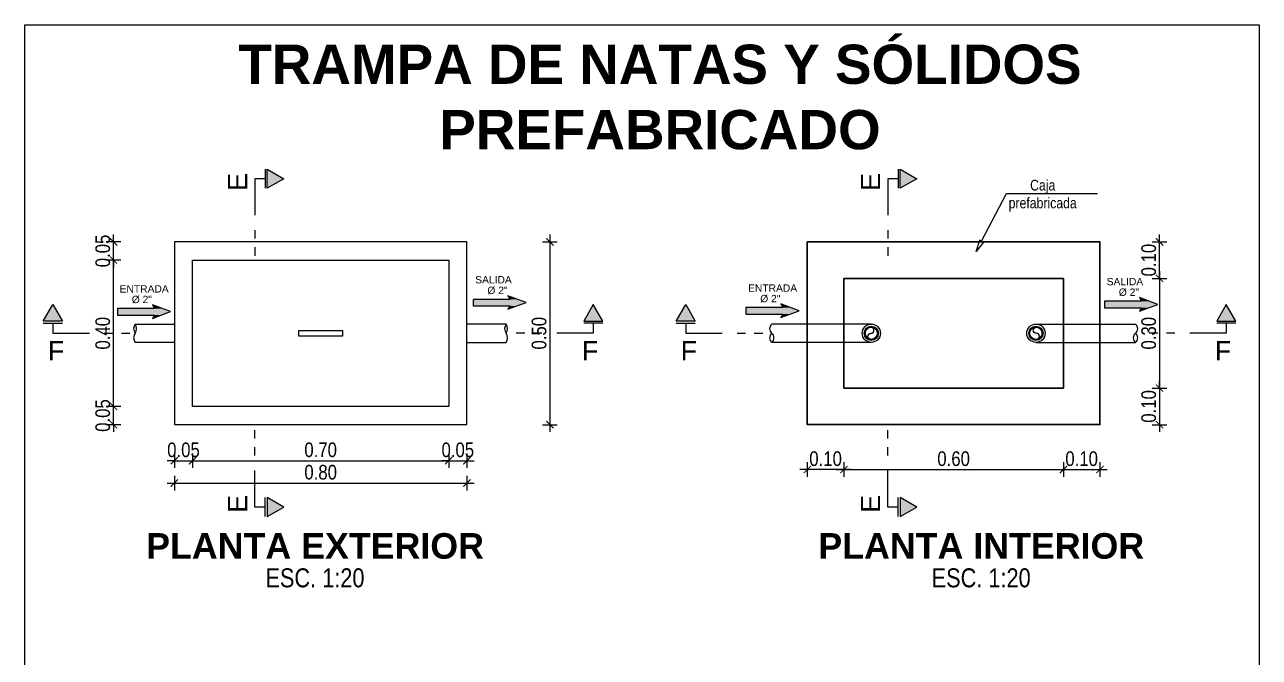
# Model space of a CAD drawing. Header units: metres. Extents: x 0 to 1935, y 0 to 1529.
# Drawn here: x 1884.084 to 1887.46, y 1482.042 to 1483.771 of the extents above; entities that cross this region are included whole.
import ezdxf
from ezdxf import colors
from ezdxf.entities.mleader import LeaderData, LeaderLine
from ezdxf.enums import TextEntityAlignment as Align
from ezdxf.math import Vec2, Vec3

# ---------------------------------------------------------------- set-up
doc = ezdxf.new("R2010")
doc.units = ezdxf.units.M
doc.header["$LTSCALE"] = 0.005
doc.linetypes.add('ACAD_ISO04W100', pattern=[30.5, 24, -3, 0.5, -3])
for name, color, linetype, lineweight in [('-Acero techos', 252, 'Continuous', 13), ('-Acotado', 251, 'Continuous', 5), ('-Eje', 1, 'ACAD_ISO04W100', 9), ('-Textos', 7, 'Continuous', 20)]:
    doc.layers.add(name, color=color, linetype=linetype, lineweight=lineweight)
for name, color, linetype in [('A_50_CotasExter', 7, 'Continuous'), ('CONCRETO B', 7, 'Continuous'), ('G-TEXTOS-TITULOS', 4, 'Continuous'), ('PDF_Sentido de flujo', 1, 'Continuous'), ('PDF_Text', 7, 'Continuous')]:
    doc.layers.add(name, color=color, linetype=linetype)
doc.layers.add('PDF_Muro secundario', color=7, linetype='Continuous', true_color=0x545454)
doc.layers.add("PDF_Tub. de desague 4''", color=7, linetype='Continuous', true_color=0x002595)
doc.styles.add('-Arial', font='arial.ttf')
doc.styles.add('-Arial Narrow', font='ARIALN.TTF')
doc.styles.add('25-TITULO', font='arialbd.ttf', dxfattribs={"height": 0.1})
doc.styles.add('PDF Arial-BoldMT', font='arial.ttf')
doc.dimstyles.new('Esc 1_20n', dxfattribs={"dimscale": 0.02, "dimtxt": 2, "dimasz": 1, "dimexe": 1, "dimexo": 1, "dimgap": 0.45, "dimtad": 1, "dimtoh": 1, "dimzin": 3, "dimdsep": 46, "dimtxsty": '-Arial Narrow', "dimblk": 'ARCHTICK', "dimcen": 1, "dimdle": 1, "dimclrd": 252, "dimclre": 252, "dimclrt": 252, "dimadec": 0, "dimazin": 0, "dimtfac": 1, "dimtix": 1, "dimtmove": 1, "dimatfit": 2, "dimldrblk": 'ARCHTICK', "dimfxl": 1, "dimfxlon": 1, "dimtolj": 2, "dimlwd": 5, "dimlwe": 5, "dimarcsym": 0})

# ---------------------------------------------------------------- blocks, each defined once
blk = doc.blocks.new('_ArchTick')
at = {"color": 0, "linetype": 'ByBlock', "const_width": 0.15}
blk.add_lwpolyline([(-0.5, -0.5), (0.5, 0.5)], dxfattribs=at)
blk = doc.blocks.new('*D360')
at = {"layer": 'A_50_CotasExter', "color": 252, "lineweight": 5, "ltscale": 0.005, "transparency": 16777216}
for p, q in [((1884.4934, 1482.5381), (1884.4934, 1482.4981)), ((1885.2934, 1482.5381), (1885.2934, 1482.4981)), ((1884.4734, 1482.5181), (1885.3134, 1482.5181))]:
    blk.add_line(p, q, dxfattribs=at)
at = {"layer": 'Defpoints', "color": 0, "ltscale": 0.005, "transparency": 16777216}
for p in [(1884.4934, 1482.6778), (1885.2934, 1482.6778), (1885.2934, 1482.5181)]:
    blk.add_point(p, dxfattribs=at)
at = {"layer": 'A_50_CotasExter', "color": 252, "lineweight": 5, "ltscale": 0.005, "transparency": 16777216, "xscale": 0.02, "yscale": 0.02, "zscale": 0.02, "rotation": 180}
blk.add_blockref('_ArchTick', (1884.4934, 1482.5181), dxfattribs=at)
at = {"layer": 'A_50_CotasExter', "color": 252, "lineweight": 5, "ltscale": 0.005, "transparency": 16777216, "xscale": 0.02, "yscale": 0.02, "zscale": 0.02}
blk.add_blockref('_ArchTick', (1885.2934, 1482.5181), dxfattribs=at)
at = {"layer": 'A_50_CotasExter', "color": 252, "ltscale": 0.005, "transparency": 16777216, "insert": (1884.8934, 1482.5476), "char_height": 0.04, "attachment_point": 5, "style": '-Arial Narrow'}
blk.add_mtext('\\A2;0.80', dxfattribs=at)
blk = doc.blocks.new('*D308')
at = {"layer": 'A_50_CotasExter', "color": 252, "lineweight": 5, "ltscale": 0.005, "transparency": 16777216}
for p, q in [((1885.5002, 1483.1778), (1885.5402, 1483.1778)), ((1885.5202, 1483.1978), (1885.5202, 1482.6578)), ((1885.5002, 1482.6778), (1885.5402, 1482.6778))]:
    blk.add_line(p, q, dxfattribs=at)
at = {"layer": 'Defpoints', "color": 0, "ltscale": 0.005, "transparency": 16777216}
for p in [(1885.2934, 1483.1778), (1885.2934, 1482.6778), (1885.5202, 1482.6778)]:
    blk.add_point(p, dxfattribs=at)
at = {"layer": 'A_50_CotasExter', "color": 252, "lineweight": 5, "ltscale": 0.005, "transparency": 16777216, "xscale": 0.02, "yscale": 0.02, "zscale": 0.02}
for p, rotation in [((1885.5202, 1483.1778), 90), ((1885.5202, 1482.6778), 270)]:
    blk.add_blockref('_ArchTick', p, dxfattribs=dict(at, rotation=rotation))
at = {"layer": 'A_50_CotasExter', "color": 252, "ltscale": 0.005, "transparency": 16777216, "insert": (1885.4907, 1482.9278), "char_height": 0.04, "attachment_point": 5, "rotation": 90, "style": '-Arial Narrow'}
blk.add_mtext('\\A2;0.50', dxfattribs=at)
blk = doc.blocks.new('*D303')
at = {"layer": 'A_50_CotasExter', "color": 252, "lineweight": 5, "ltscale": 0.005, "transparency": 16777216}
for p, q in [((1887.1669, 1483.0778), (1887.2069, 1483.0778)), ((1887.1869, 1483.0978), (1887.1869, 1482.7578)), ((1887.1669, 1482.7778), (1887.2069, 1482.7778))]:
    blk.add_line(p, q, dxfattribs=at)
at = {"layer": 'Defpoints', "color": 0, "ltscale": 0.005, "transparency": 16777216}
for p in [(1886.9239, 1483.0778), (1886.9239, 1482.7778), (1887.1869, 1482.7778)]:
    blk.add_point(p, dxfattribs=at)
at = {"layer": 'A_50_CotasExter', "color": 252, "lineweight": 5, "ltscale": 0.005, "transparency": 16777216, "xscale": 0.02, "yscale": 0.02, "zscale": 0.02}
for p, rotation in [((1887.1869, 1483.0778), 90), ((1887.1869, 1482.7778), 270)]:
    blk.add_blockref('_ArchTick', p, dxfattribs=dict(at, rotation=rotation))
at = {"layer": 'A_50_CotasExter', "color": 252, "ltscale": 0.005, "transparency": 16777216, "insert": (1887.1574, 1482.9278), "char_height": 0.04, "attachment_point": 5, "rotation": 90, "style": '-Arial Narrow'}
blk.add_mtext('\\A2;0.30', dxfattribs=at)
blk = doc.blocks.new('*D304')
at = {"layer": 'A_50_CotasExter', "color": 252, "lineweight": 5, "ltscale": 0.005, "transparency": 16777216}
for p, q in [((1886.3239, 1482.5751), (1886.3239, 1482.5351)), ((1886.9239, 1482.5751), (1886.9239, 1482.5351)), ((1886.3039, 1482.5551), (1886.9439, 1482.5551))]:
    blk.add_line(p, q, dxfattribs=at)
at = {"layer": 'Defpoints', "color": 0, "ltscale": 0.005, "transparency": 16777216}
for p in [(1886.3239, 1482.8289), (1886.9239, 1482.8289), (1886.9239, 1482.5551)]:
    blk.add_point(p, dxfattribs=at)
at = {"layer": 'A_50_CotasExter', "color": 252, "lineweight": 5, "ltscale": 0.005, "transparency": 16777216, "xscale": 0.02, "yscale": 0.02, "zscale": 0.02, "rotation": 180}
blk.add_blockref('_ArchTick', (1886.3239, 1482.5551), dxfattribs=at)
at = {"layer": 'A_50_CotasExter', "color": 252, "lineweight": 5, "ltscale": 0.005, "transparency": 16777216, "xscale": 0.02, "yscale": 0.02, "zscale": 0.02}
blk.add_blockref('_ArchTick', (1886.9239, 1482.5551), dxfattribs=at)
at = {"layer": 'A_50_CotasExter', "color": 252, "ltscale": 0.005, "transparency": 16777216, "insert": (1886.6239, 1482.5846), "char_height": 0.04, "attachment_point": 5, "style": '-Arial Narrow'}
blk.add_mtext('\\A2;0.60', dxfattribs=at)
blk = doc.blocks.new('*D305')
at = {"layer": 'A_50_CotasExter', "color": 252, "lineweight": 5, "ltscale": 0.005, "transparency": 16777216}
for p, q in [((1886.2239, 1482.5751), (1886.2239, 1482.5351)), ((1886.3239, 1482.5751), (1886.3239, 1482.5351)), ((1886.3439, 1482.5551), (1886.2039, 1482.5551))]:
    blk.add_line(p, q, dxfattribs=at)
at = {"layer": 'Defpoints', "color": 0, "ltscale": 0.005, "transparency": 16777216}
for p in [(1886.2239, 1482.8289), (1886.3239, 1482.8289), (1886.2239, 1482.5551)]:
    blk.add_point(p, dxfattribs=at)
at = {"layer": 'A_50_CotasExter', "color": 252, "lineweight": 5, "ltscale": 0.005, "transparency": 16777216, "xscale": 0.02, "yscale": 0.02, "zscale": 0.02, "rotation": 180}
blk.add_blockref('_ArchTick', (1886.2239, 1482.5551), dxfattribs=at)
at = {"layer": 'A_50_CotasExter', "color": 252, "lineweight": 5, "ltscale": 0.005, "transparency": 16777216, "xscale": 0.02, "yscale": 0.02, "zscale": 0.02}
blk.add_blockref('_ArchTick', (1886.3239, 1482.5551), dxfattribs=at)
at = {"layer": 'A_50_CotasExter', "color": 252, "ltscale": 0.005, "transparency": 16777216, "insert": (1886.2739, 1482.5846), "char_height": 0.04, "attachment_point": 5, "style": '-Arial Narrow'}
blk.add_mtext('\\A2;0.10', dxfattribs=at)
blk = doc.blocks.new('*D306')
at = {"layer": 'A_50_CotasExter', "color": 252, "lineweight": 5, "ltscale": 0.005, "transparency": 16777216}
for p, q in [((1886.9239, 1482.5751), (1886.9239, 1482.5351)), ((1887.0239, 1482.5751), (1887.0239, 1482.5351)), ((1886.9039, 1482.5551), (1887.0439, 1482.5551))]:
    blk.add_line(p, q, dxfattribs=at)
at = {"layer": 'Defpoints', "color": 0, "ltscale": 0.005, "transparency": 16777216}
for p in [(1886.9239, 1482.8289), (1887.0239, 1482.8289), (1887.0239, 1482.5551)]:
    blk.add_point(p, dxfattribs=at)
at = {"layer": 'A_50_CotasExter', "color": 252, "lineweight": 5, "ltscale": 0.005, "transparency": 16777216, "xscale": 0.02, "yscale": 0.02, "zscale": 0.02, "rotation": 180}
blk.add_blockref('_ArchTick', (1886.9239, 1482.5551), dxfattribs=at)
at = {"layer": 'A_50_CotasExter', "color": 252, "lineweight": 5, "ltscale": 0.005, "transparency": 16777216, "xscale": 0.02, "yscale": 0.02, "zscale": 0.02}
blk.add_blockref('_ArchTick', (1887.0239, 1482.5551), dxfattribs=at)
at = {"layer": 'A_50_CotasExter', "color": 252, "ltscale": 0.005, "transparency": 16777216, "insert": (1886.9739, 1482.5846), "char_height": 0.04, "attachment_point": 5, "style": '-Arial Narrow'}
blk.add_mtext('\\A2;0.10', dxfattribs=at)
blk = doc.blocks.new('*D359')
at = {"layer": 'A_50_CotasExter', "color": 252, "lineweight": 5, "ltscale": 0.005, "transparency": 16777216}
for p, q in [((1887.1869, 1482.7778), (1887.1869, 1482.7978)), ((1887.1669, 1482.7778), (1887.2069, 1482.7778)), ((1887.1869, 1482.7778), (1887.1869, 1482.6778)), ((1887.1669, 1482.6778), (1887.2069, 1482.6778)), ((1887.1869, 1482.6778), (1887.1869, 1482.6578))]:
    blk.add_line(p, q, dxfattribs=at)
at = {"layer": 'Defpoints', "color": 0, "ltscale": 0.005, "transparency": 16777216}
for p in [(1887.0239, 1482.7778), (1887.0239, 1482.6778), (1887.1869, 1482.6778)]:
    blk.add_point(p, dxfattribs=at)
at = {"layer": 'A_50_CotasExter', "color": 252, "lineweight": 5, "ltscale": 0.005, "transparency": 16777216, "xscale": 0.02, "yscale": 0.02, "zscale": 0.02}
for p, rotation in [((1887.1869, 1482.7778), 270), ((1887.1869, 1482.6778), 90)]:
    blk.add_blockref('_ArchTick', p, dxfattribs=dict(at, rotation=rotation))
at = {"layer": 'A_50_CotasExter', "color": 252, "ltscale": 0.005, "transparency": 16777216, "insert": (1887.1574, 1482.7278), "char_height": 0.04, "attachment_point": 5, "rotation": 90, "style": '-Arial Narrow'}
blk.add_mtext('\\A2;0.10', dxfattribs=at)
blk = doc.blocks.new('*D307')
at = {"layer": 'A_50_CotasExter', "color": 252, "lineweight": 5, "ltscale": 0.005, "transparency": 16777216}
for p, q in [((1887.1669, 1483.1778), (1887.2069, 1483.1778)), ((1887.1869, 1483.1778), (1887.1869, 1483.1978)), ((1887.1869, 1483.0778), (1887.1869, 1483.1778)), ((1887.1669, 1483.0778), (1887.2069, 1483.0778)), ((1887.1869, 1483.0778), (1887.1869, 1483.0578))]:
    blk.add_line(p, q, dxfattribs=at)
at = {"layer": 'Defpoints', "color": 0, "ltscale": 0.005, "transparency": 16777216}
for p in [(1886.9239, 1483.1778), (1887.1869, 1483.1778), (1886.7839, 1483.0778)]:
    blk.add_point(p, dxfattribs=at)
at = {"layer": 'A_50_CotasExter', "color": 252, "lineweight": 5, "ltscale": 0.005, "transparency": 16777216, "xscale": 0.02, "yscale": 0.02, "zscale": 0.02}
for p, rotation in [((1887.1869, 1483.1778), 270), ((1887.1869, 1483.0778), 90)]:
    blk.add_blockref('_ArchTick', p, dxfattribs=dict(at, rotation=rotation))
at = {"layer": 'A_50_CotasExter', "color": 252, "ltscale": 0.005, "transparency": 16777216, "insert": (1887.1574, 1483.1278), "char_height": 0.04, "attachment_point": 5, "rotation": 90, "style": '-Arial Narrow'}
blk.add_mtext('\\A2;0.10', dxfattribs=at)
blk = doc.blocks.new('Corte Vertical 1_1000')
at = {"layer": '-Eje'}
blk.add_hatch(color=256, dxfattribs=at).paths.add_polyline_path([(13.34, -3.56), (9.86, -1.57), (9.86, -5.55)])
for p, q in [((9.44, -1.57), (9.44, -5.55)), ((9.44, -3.56), (7.34, -3.56))]:
    blk.add_line(p, q, dxfattribs=at)
blk.add_lwpolyline([(13.34, -3.56), (9.86, -5.55), (9.86, -1.57)], close=True, dxfattribs=at)
for points in [[(7.34, -3.56), (7.34, -16.05)], [(7.34, -14.25), (7.34, -16)], [(7.34, -17.81), (7.34, -19.56)]]:
    blk.add_lwpolyline(points, dxfattribs=at)
at = {"layer": '-Eje', "style": '-Arial'}
blk.add_attdef('A', text='', height=4, dxfattribs=at).set_placement((3.71, -4.24), align=Align.MIDDLE)
blk = doc.blocks.new('*D340')
at = {"layer": 'A_50_CotasExter', "color": 252, "lineweight": 5, "ltscale": 0.005, "transparency": 16777216}
for p, q in [((1884.4934, 1482.5994), (1884.4934, 1482.5594)), ((1884.5434, 1482.5994), (1884.5434, 1482.5594)), ((1884.4934, 1482.5794), (1884.4734, 1482.5794)), ((1884.4934, 1482.5794), (1884.5434, 1482.5794)), ((1884.5434, 1482.5794), (1884.5634, 1482.5794))]:
    blk.add_line(p, q, dxfattribs=at)
at = {"layer": 'Defpoints', "color": 0, "ltscale": 0.005, "transparency": 16777216}
for p in [(1884.4934, 1482.7278), (1884.5434, 1482.7278), (1884.5434, 1482.5794)]:
    blk.add_point(p, dxfattribs=at)
at = {"layer": 'A_50_CotasExter', "color": 252, "lineweight": 5, "ltscale": 0.005, "transparency": 16777216, "xscale": 0.02, "yscale": 0.02, "zscale": 0.02}
blk.add_blockref('_ArchTick', (1884.4934, 1482.5794), dxfattribs=at)
at = {"layer": 'A_50_CotasExter', "color": 252, "lineweight": 5, "ltscale": 0.005, "transparency": 16777216, "xscale": 0.02, "yscale": 0.02, "zscale": 0.02, "rotation": 180}
blk.add_blockref('_ArchTick', (1884.5434, 1482.5794), dxfattribs=at)
at = {"layer": 'A_50_CotasExter', "color": 252, "ltscale": 0.005, "transparency": 16777216, "insert": (1884.5184, 1482.6088), "char_height": 0.04, "attachment_point": 5, "style": '-Arial Narrow'}
blk.add_mtext('\\A2;0.05', dxfattribs=at)
blk = doc.blocks.new('*D354')
at = {"layer": 'A_50_CotasExter', "color": 252, "lineweight": 5, "ltscale": 0.005, "transparency": 16777216}
for p, q in [((1884.5434, 1482.5994), (1884.5434, 1482.5594)), ((1885.2434, 1482.5994), (1885.2434, 1482.5594)), ((1884.5234, 1482.5794), (1885.2634, 1482.5794))]:
    blk.add_line(p, q, dxfattribs=at)
at = {"layer": 'Defpoints', "color": 0, "ltscale": 0.005, "transparency": 16777216}
for p in [(1884.5434, 1482.7278), (1885.2434, 1482.7278), (1885.2434, 1482.5794)]:
    blk.add_point(p, dxfattribs=at)
at = {"layer": 'A_50_CotasExter', "color": 252, "lineweight": 5, "ltscale": 0.005, "transparency": 16777216, "xscale": 0.02, "yscale": 0.02, "zscale": 0.02, "rotation": 180}
blk.add_blockref('_ArchTick', (1884.5434, 1482.5794), dxfattribs=at)
at = {"layer": 'A_50_CotasExter', "color": 252, "lineweight": 5, "ltscale": 0.005, "transparency": 16777216, "xscale": 0.02, "yscale": 0.02, "zscale": 0.02}
blk.add_blockref('_ArchTick', (1885.2434, 1482.5794), dxfattribs=at)
at = {"layer": 'A_50_CotasExter', "color": 252, "ltscale": 0.005, "transparency": 16777216, "insert": (1884.8934, 1482.6088), "char_height": 0.04, "attachment_point": 5, "style": '-Arial Narrow'}
blk.add_mtext('\\A2;0.70', dxfattribs=at)
blk = doc.blocks.new('*D355')
at = {"layer": 'A_50_CotasExter', "color": 252, "lineweight": 5, "ltscale": 0.005, "transparency": 16777216}
for p, q in [((1885.2434, 1482.5994), (1885.2434, 1482.5594)), ((1885.2934, 1482.5994), (1885.2934, 1482.5594)), ((1885.2434, 1482.5794), (1885.2234, 1482.5794)), ((1885.2434, 1482.5794), (1885.2934, 1482.5794)), ((1885.2934, 1482.5794), (1885.3134, 1482.5794))]:
    blk.add_line(p, q, dxfattribs=at)
at = {"layer": 'Defpoints', "color": 0, "ltscale": 0.005, "transparency": 16777216}
for p in [(1885.2434, 1482.7278), (1885.2934, 1482.6778), (1885.2934, 1482.5794)]:
    blk.add_point(p, dxfattribs=at)
at = {"layer": 'A_50_CotasExter', "color": 252, "lineweight": 5, "ltscale": 0.005, "transparency": 16777216, "xscale": 0.02, "yscale": 0.02, "zscale": 0.02}
blk.add_blockref('_ArchTick', (1885.2434, 1482.5794), dxfattribs=at)
at = {"layer": 'A_50_CotasExter', "color": 252, "lineweight": 5, "ltscale": 0.005, "transparency": 16777216, "xscale": 0.02, "yscale": 0.02, "zscale": 0.02, "rotation": 180}
blk.add_blockref('_ArchTick', (1885.2934, 1482.5794), dxfattribs=at)
at = {"layer": 'A_50_CotasExter', "color": 252, "ltscale": 0.005, "transparency": 16777216, "insert": (1885.2684, 1482.6088), "char_height": 0.04, "attachment_point": 5, "style": '-Arial Narrow'}
blk.add_mtext('\\A2;0.05', dxfattribs=at)
blk = doc.blocks.new('*D356')
at = {"layer": 'A_50_CotasExter', "color": 252, "lineweight": 5, "ltscale": 0.005, "transparency": 16777216}
for p, q in [((1884.3272, 1482.7278), (1884.3272, 1482.7478)), ((1884.3472, 1482.7278), (1884.3072, 1482.7278)), ((1884.3272, 1482.6778), (1884.3272, 1482.7278)), ((1884.3472, 1482.6778), (1884.3072, 1482.6778)), ((1884.3272, 1482.6778), (1884.3272, 1482.6578))]:
    blk.add_line(p, q, dxfattribs=at)
at = {"layer": 'Defpoints', "color": 0, "ltscale": 0.005, "transparency": 16777216}
for p in [(1884.3272, 1482.7278), (1884.4934, 1482.7278), (1884.4934, 1482.6778)]:
    blk.add_point(p, dxfattribs=at)
at = {"layer": 'A_50_CotasExter', "color": 252, "lineweight": 5, "ltscale": 0.005, "transparency": 16777216, "xscale": 0.02, "yscale": 0.02, "zscale": 0.02}
for p, rotation in [((1884.3272, 1482.7278), 270), ((1884.3272, 1482.6778), 90)]:
    blk.add_blockref('_ArchTick', p, dxfattribs=dict(at, rotation=rotation))
at = {"layer": 'A_50_CotasExter', "color": 252, "ltscale": 0.005, "transparency": 16777216, "insert": (1884.2978, 1482.7028), "char_height": 0.04, "attachment_point": 5, "rotation": 90, "style": '-Arial Narrow'}
blk.add_mtext('\\A2;0.05', dxfattribs=at)
blk = doc.blocks.new('*D357')
at = {"layer": 'A_50_CotasExter', "color": 252, "lineweight": 5, "ltscale": 0.005, "transparency": 16777216}
for p, q in [((1884.3272, 1482.7078), (1884.3272, 1483.1478)), ((1884.3472, 1483.1278), (1884.3072, 1483.1278)), ((1884.3472, 1482.7278), (1884.3072, 1482.7278))]:
    blk.add_line(p, q, dxfattribs=at)
at = {"layer": 'Defpoints', "color": 0, "ltscale": 0.005, "transparency": 16777216}
for p in [(1884.3272, 1483.1278), (1884.5434, 1483.1278), (1884.4934, 1482.7278)]:
    blk.add_point(p, dxfattribs=at)
at = {"layer": 'A_50_CotasExter', "color": 252, "lineweight": 5, "ltscale": 0.005, "transparency": 16777216, "xscale": 0.02, "yscale": 0.02, "zscale": 0.02}
for p, rotation in [((1884.3272, 1483.1278), 90), ((1884.3272, 1482.7278), 270)]:
    blk.add_blockref('_ArchTick', p, dxfattribs=dict(at, rotation=rotation))
at = {"layer": 'A_50_CotasExter', "color": 252, "ltscale": 0.005, "transparency": 16777216, "insert": (1884.2978, 1482.9278), "char_height": 0.04, "attachment_point": 5, "rotation": 90, "style": '-Arial Narrow'}
blk.add_mtext('\\A2;0.40', dxfattribs=at)
blk = doc.blocks.new('*D358')
at = {"layer": 'A_50_CotasExter', "color": 252, "lineweight": 5, "ltscale": 0.005, "transparency": 16777216}
for p, q in [((1884.3472, 1483.1778), (1884.3072, 1483.1778)), ((1884.3272, 1483.1778), (1884.3272, 1483.1978)), ((1884.3272, 1483.1278), (1884.3272, 1483.1778)), ((1884.3472, 1483.1278), (1884.3072, 1483.1278)), ((1884.3272, 1483.1278), (1884.3272, 1483.1078))]:
    blk.add_line(p, q, dxfattribs=at)
at = {"layer": 'Defpoints', "color": 0, "ltscale": 0.005, "transparency": 16777216}
for p in [(1884.3272, 1483.1778), (1884.4934, 1483.1778), (1884.5434, 1483.1278)]:
    blk.add_point(p, dxfattribs=at)
at = {"layer": 'A_50_CotasExter', "color": 252, "lineweight": 5, "ltscale": 0.005, "transparency": 16777216, "xscale": 0.02, "yscale": 0.02, "zscale": 0.02}
for p, rotation in [((1884.3272, 1483.1778), 270), ((1884.3272, 1483.1278), 90)]:
    blk.add_blockref('_ArchTick', p, dxfattribs=dict(at, rotation=rotation))
at = {"layer": 'A_50_CotasExter', "color": 252, "ltscale": 0.005, "transparency": 16777216, "insert": (1884.2978, 1483.1528), "char_height": 0.04, "attachment_point": 5, "rotation": 90, "style": '-Arial Narrow'}
blk.add_mtext('\\A2;0.05', dxfattribs=at)
blk = doc.blocks.new('_ClosedBlank')
at = {"color": 0, "linetype": 'ByBlock', "lineweight": -2}
for p, q in [((-1, 0.17), (0, 0)), ((-1, 0.17), (-1, -0.17)), ((0, 0), (-1, -0.17))]:
    blk.add_line(p, q, dxfattribs=at)

msp = doc.modelspace()

# ---------------------------------------------------------------- linework, layer by layer
at = {"layer": '-Acero techos', "color": 18, "ltscale": 0.005, "true_color": 0x000000}
msp.add_lwpolyline([(1884.08426, 1483.77149), (1887.45963, 1483.77149), (1887.45963, 1480.04677), (1884.08426, 1480.04677)], close=True, dxfattribs=at)
at = {"layer": 'CONCRETO B', "color": 7}
for points in [[(1884.4934, 1483.17784), (1884.4934, 1482.67784), (1885.2934, 1482.67784), (1885.2934, 1483.17784)], [(1884.5434, 1483.12784), (1885.2434, 1483.12784), (1885.2434, 1482.72784), (1884.5434, 1482.72784)]]:
    msp.add_lwpolyline(points, close=True, dxfattribs=at)
at = {"layer": 'CONCRETO B'}
msp.add_lwpolyline([(1884.8334, 1482.93522), (1884.9534, 1482.93522), (1884.9534, 1482.92022), (1884.8334, 1482.92022), (1884.8334, 1482.93522)], dxfattribs=at)
at = {"layer": 'PDF_Muro secundario', "color": 18, "lineweight": 30, "true_color": 0x000000}
for points in [[(1886.22391, 1483.17784), (1886.22391, 1482.67784), (1887.02391, 1482.67784), (1887.02391, 1483.17784)], [(1886.32391, 1483.07784), (1886.32391, 1482.77784), (1886.92391, 1482.77784), (1886.92391, 1483.07784)]]:
    msp.add_lwpolyline(points, close=True, dxfattribs=at)
at = {"layer": 'PDF_Sentido de flujo', "lineweight": 5}
for points in [[(1884.43927, 1482.97767), (1884.43335, 1482.96837), (1884.48323, 1482.98697), (1884.43335, 1483.00557), (1884.43927, 1482.99542), (1884.33782, 1482.99542), (1884.33782, 1482.97767)], [(1885.41151, 1483.00261), (1885.40559, 1482.99331), (1885.45547, 1483.0119), (1885.40559, 1483.0305), (1885.41151, 1483.02036), (1885.31006, 1483.02036), (1885.31006, 1483.00261)], [(1886.1574, 1482.98004), (1886.15148, 1482.97074), (1886.20136, 1482.98934), (1886.15148, 1483.00794), (1886.1574, 1482.99779), (1886.05595, 1482.99779), (1886.05595, 1482.98004)], [(1887.13783, 1482.99755), (1887.13191, 1482.98825), (1887.18179, 1483.00685), (1887.13191, 1483.02545), (1887.13783, 1483.0153), (1887.03638, 1483.0153), (1887.03638, 1482.99755)]]:
    msp.add_lwpolyline(points, close=True, dxfattribs=at)
at = {"layer": 'PDF_Sentido de flujo', "transparency": 33554559}
for points in [[(1884.43335, 1483.00557), (1884.45956, 1482.99542), (1884.43927, 1482.99542)], [(1885.4318, 1483.02036), (1885.31006, 1483.02036), (1885.45547, 1483.0119)], [(1885.31006, 1483.02036), (1885.45547, 1483.0119), (1885.31006, 1483.0119)], [(1885.45547, 1483.0119), (1885.31006, 1483.0119), (1885.43011, 1483.00261)], [(1885.31006, 1483.0119), (1885.43011, 1483.00261), (1885.31006, 1483.00261)], [(1885.40559, 1483.0305), (1885.4318, 1483.02036), (1885.41151, 1483.02036)], [(1885.41151, 1483.00261), (1885.43011, 1483.00261), (1885.40559, 1482.99331)], [(1886.15148, 1483.00794), (1886.17769, 1482.99779), (1886.1574, 1482.99779)], [(1887.15812, 1483.0153), (1887.03638, 1483.0153), (1887.18179, 1483.00685)], [(1887.03638, 1483.0153), (1887.18179, 1483.00685), (1887.03638, 1483.00685)], [(1887.18179, 1483.00685), (1887.03638, 1483.00685), (1887.15643, 1482.99755)], [(1887.03638, 1483.00685), (1887.15643, 1482.99755), (1887.03638, 1482.99755)], [(1887.13191, 1483.02545), (1887.15812, 1483.0153), (1887.13783, 1483.0153)], [(1884.45956, 1482.99542), (1884.33782, 1482.99542), (1884.48323, 1482.98697)], [(1884.33782, 1482.99542), (1884.48323, 1482.98697), (1884.33782, 1482.98697)], [(1884.48323, 1482.98697), (1884.33782, 1482.98697), (1884.45787, 1482.97767)], [(1884.33782, 1482.98697), (1884.45787, 1482.97767), (1884.33782, 1482.97767)], [(1884.43927, 1482.97767), (1884.45787, 1482.97767), (1884.43335, 1482.96837)], [(1886.17769, 1482.99779), (1886.05595, 1482.99779), (1886.20136, 1482.98934)], [(1886.05595, 1482.99779), (1886.20136, 1482.98934), (1886.05595, 1482.98934)], [(1886.20136, 1482.98934), (1886.05595, 1482.98934), (1886.176, 1482.98004)], [(1886.05595, 1482.98934), (1886.176, 1482.98004), (1886.05595, 1482.98004)], [(1886.1574, 1482.98004), (1886.176, 1482.98004), (1886.15148, 1482.97074)], [(1887.13783, 1482.99755), (1887.15643, 1482.99755), (1887.13191, 1482.98825)]]:
    msp.add_solid(points, dxfattribs=at)
at = {"layer": "PDF_Tub. de desague 4''", "lineweight": 9}
for p, q in [((1886.39891, 1482.95284), (1886.12669, 1482.95284)), ((1886.84891, 1482.95284), (1887.12114, 1482.95284)), ((1886.39891, 1482.90284), (1886.12669, 1482.90284)), ((1886.84891, 1482.90284), (1887.12114, 1482.90284))]:
    msp.add_line(p, q, dxfattribs=at)
for points in [[(1884.38626, 1482.95284), (1884.4934, 1482.95284)], [(1885.40053, 1482.95284), (1885.2934, 1482.95284)], [(1884.4934, 1482.90284), (1884.38626, 1482.90284)], [(1885.2934, 1482.90284), (1885.40053, 1482.90284)]]:
    msp.add_lwpolyline(points, dxfattribs=at)
for points in [[(1886.3978, 1482.91116, -1), (1886.3978, 1482.92768, 1), (1886.3978, 1482.9442, 1)], [(1886.85003, 1482.91116, 1), (1886.85003, 1482.92768, -1), (1886.85003, 1482.9442, -1)]]:
    msp.add_lwpolyline(points, format="xyb", dxfattribs=at)
for centre, radius in [((1886.39891, 1482.92784), 0.025), ((1886.39891, 1482.92784), 0.01948), ((1886.39891, 1482.92784), 0.01671), ((1886.84891, 1482.92784), 0.025), ((1886.84891, 1482.92784), 0.01948), ((1886.84891, 1482.92784), 0.01671)]:
    msp.add_circle(centre, radius, dxfattribs=at)
for centre, radius, start, end in [((1884.40322, 1482.94034), 0.02106, 143.60072, 216.39928), ((1884.36931, 1482.94034), 0.02106, 323.60072, 36.39928), ((1885.41749, 1482.94034), 0.02106, 143.60072, 216.39928), ((1885.38358, 1482.94034), 0.02106, 323.60072, 36.39928), ((1886.13666, 1482.94034), 0.01599, 128.57446, 231.42554), ((1887.11117, 1482.94034), 0.01599, 308.57446, 51.42554), ((1884.40322, 1482.91534), 0.02106, 143.60072, 216.39928), ((1885.38358, 1482.91534), 0.02106, 323.60072, 36.39928), ((1886.13666, 1482.91534), 0.01599, 128.57446, 231.42554), ((1886.11672, 1482.91534), 0.01599, 308.57446, 51.42554), ((1887.13111, 1482.91534), 0.01599, 128.57446, 231.42554), ((1887.11117, 1482.91534), 0.01599, 308.57446, 51.42554)]:
    msp.add_arc(centre, radius, start, end, dxfattribs=at)

# ---------------------------------------------------------------- block references
at = {"layer": '-Eje'}
ref = msp.add_blockref('Corte Vertical 1_1000', (1884.61731, 1483.39718), dxfattribs=dict(at, xscale=0.01315928236170713, yscale=0.01315928236170713, zscale=0.01315928236170713))
ref.add_attrib('A', 'E', dxfattribs={"height": 0.05264, "rotation": 90, "style": '-Arial'}).set_placement((1884.66618, 1483.34142), align=Align.MIDDLE)
ref = msp.add_blockref('Corte Vertical 1_1000', (1886.34783, 1483.39718), dxfattribs=dict(at, xscale=0.01315928236170713, yscale=0.01315928236170713, zscale=0.01315928236170713))
ref.add_attrib('A', 'E', dxfattribs={"height": 0.05264, "rotation": 90, "style": '-Arial'}).set_placement((1886.39669, 1483.34142), align=Align.MIDDLE)
ref = msp.add_blockref('Corte Vertical 1_1000', (1884.11416, 1482.83125), dxfattribs=dict(at, xscale=0.01315928236170713, yscale=0.01315928236170713, zscale=0.01315928236170713, rotation=90))
ref.add_attrib('A', 'F', dxfattribs={"height": 0.05264, "style": '-Arial'}).set_placement((1884.16992, 1482.88011), align=Align.MIDDLE)
ref = msp.add_blockref('Corte Vertical 1_1000', (1885.68563, 1482.83125), dxfattribs=dict(at, xscale=-0.01315928236170713, yscale=0.01315928236170713, zscale=0.01315928236170713, rotation=270))
ref.add_attrib('A', 'F', dxfattribs={"height": 0.05264, "style": '-Arial'}).set_placement((1885.62986, 1482.88011), align=Align.MIDDLE)
ref = msp.add_blockref('Corte Vertical 1_1000', (1885.84468, 1482.83125), dxfattribs=dict(at, xscale=0.01315928236170713, yscale=0.01315928236170713, zscale=0.01315928236170713, rotation=90))
ref.add_attrib('A', 'F', dxfattribs={"height": 0.05264, "style": '-Arial'}).set_placement((1885.90044, 1482.88011), align=Align.MIDDLE)
ref = msp.add_blockref('Corte Vertical 1_1000', (1887.41614, 1482.83125), dxfattribs=dict(at, xscale=-0.01315928236170713, yscale=0.01315928236170713, zscale=0.01315928236170713, rotation=270))
ref.add_attrib('A', 'F', dxfattribs={"height": 0.05264, "style": '-Arial'}).set_placement((1887.36038, 1482.88011), align=Align.MIDDLE)
ref = msp.add_blockref('Corte Vertical 1_1000', (1884.61731, 1482.40576), dxfattribs=dict(at, xscale=-0.01315928236170713, yscale=0.01315928236170713, zscale=0.01315928236170713, rotation=180))
ref.add_attrib('A', 'E', dxfattribs={"height": 0.05264, "rotation": 90, "style": '-Arial'}).set_placement((1884.66618, 1482.46152), align=Align.MIDDLE)
ref = msp.add_blockref('Corte Vertical 1_1000', (1886.34783, 1482.40576), dxfattribs=dict(at, xscale=-0.01315928236170713, yscale=0.01315928236170713, zscale=0.01315928236170713, rotation=180))
ref.add_attrib('A', 'E', dxfattribs={"height": 0.05264, "rotation": 90, "style": '-Arial'}).set_placement((1886.39669, 1482.46152), align=Align.MIDDLE)

# ---------------------------------------------------------------- texts
at = {"layer": '-Textos', "style": '-Arial Narrow'}
for p in [(1884.87784, 1482.25906), (1886.69921, 1482.25906)]:
    msp.add_text('ESC. 1:20', height=0.051855, dxfattribs=at).set_placement(p, align=Align.MIDDLE_CENTER)
at = {"layer": 'G-TEXTOS-TITULOS', "color": 219, "true_color": 0x642165, "style": '25-TITULO'}
for s, p in [('PLANTA EXTERIOR', (1884.87808, 1482.34635)), ('PLANTA INTERIOR', (1886.69945, 1482.34635))]:
    msp.add_text(s, height=0.07, dxfattribs=at).set_placement(p, align=Align.MIDDLE_CENTER)
at = {"layer": 'G-TEXTOS-TITULOS', "color": 219, "true_color": 0x642165, "insert": (1884.62834, 1483.57319), "char_height": 0.1072472, "width": 2.3854037, "attachment_point": 4, "style": '25-TITULO'}
msp.add_mtext('\\pxqc;TRAMPA DE NATAS Y SÓLIDOS\\PPREFABRICADO', dxfattribs=at)
at = {"layer": 'PDF_Text', "char_height": 0.020096, "attachment_point": 4, "style": 'PDF Arial-BoldMT'}
for s, insert in [('SALIDA', (1885.31603, 1483.07394)), ('SALIDA', (1887.04235, 1483.06888)), ('ENTRADA', (1884.34379, 1483.049)), ('Ø 2"', (1885.3492, 1483.04479)), ('ENTRADA', (1886.06192, 1483.05137)), ('Ø 2"', (1887.07552, 1483.03974)), ('Ø 2"', (1884.37696, 1483.01985)), ('Ø 2"', (1886.09509, 1483.02223))]:
    msp.add_mtext(s, dxfattribs=dict(at, insert=insert))

# ---------------------------------------------------------------- dimensions: what is measured, and where the dimension line sits
at = {"layer": 'A_50_CotasExter', "color": 18, "ltscale": 0.005, "true_color": 0x000000}
for base, p1, p2, angle, picture, middle in [((1884.32721, 1483.17784), (1884.5434, 1483.12784), (1884.4934, 1483.17784), 270, '*D358', (1884.29779, 1483.15284)), ((1885.52016, 1482.67784), (1885.2934, 1483.17784), (1885.2934, 1482.67784), 90, '*D308', (1885.49074, 1482.92784)), ((1887.18687, 1483.17784), (1886.78389, 1483.07784), (1886.92391, 1483.17784), 90, '*D307', (1887.15745, 1483.12784)), ((1884.32721, 1483.12784), (1884.4934, 1482.72784), (1884.5434, 1483.12784), 270, '*D357', (1884.29779, 1482.92784)), ((1887.18687, 1482.77784), (1886.92391, 1483.07784), (1886.92391, 1482.77784), 90, '*D303', (1887.15745, 1482.92784)), ((1887.18687, 1482.67784), (1887.02391, 1482.77784), (1887.02391, 1482.67784), 90, '*D359', (1887.15745, 1482.72784)), ((1885.2434, 1482.5794), (1884.5434, 1482.72784), (1885.2434, 1482.72784), 180, '*D354', (1884.8934, 1482.60883)), ((1885.2934, 1482.5794), (1885.2434, 1482.72784), (1885.2934, 1482.67784), 180, '*D355', (1885.2684, 1482.60883))]:
    dim = msp.add_linear_dim(base=base, p1=p1, p2=p2, angle=angle, dimstyle='Esc 1_20n', dxfattribs=at)
    dim.commit()
    dim.dimension.update_dxf_attribs({"geometry": picture, "text_midpoint": middle})
for base, p1, p2, picture, middle in [((1886.22391, 1482.55513), (1886.32391, 1482.82893), (1886.22391, 1482.82893), '*D305', (1886.27391, 1482.55513)), ((1887.02391, 1482.55513), (1886.92391, 1482.82893), (1887.02391, 1482.82893), '*D306', (1886.97391, 1482.55513))]:
    dim = msp.add_linear_dim(base=base, p1=p1, p2=p2, dimstyle='Esc 1_20n', dxfattribs=at)
    dim.commit()
    dim.dimension.update_dxf_attribs({"geometry": picture, "text_midpoint": middle, "dimtype": 160})
for base, p1, p2, picture, middle in [((1886.92391, 1482.55513), (1886.32391, 1482.82893), (1886.92391, 1482.82893), '*D304', (1886.62391, 1482.58455)), ((1885.2934, 1482.51814), (1884.4934, 1482.67784), (1885.2934, 1482.67784), '*D360', (1884.8934, 1482.54756))]:
    dim = msp.add_linear_dim(base=base, p1=p1, p2=p2, dimstyle='Esc 1_20n', dxfattribs=at)
    dim.commit()
    dim.dimension.update_dxf_attribs({"geometry": picture, "text_midpoint": middle})
for p1, p2, distance, picture, middle in [((1884.4934, 1482.67784), (1884.4934, 1482.72784), 0.16619, '*D356', (1884.29779, 1482.70284)), ((1884.4934, 1482.72784), (1884.5434, 1482.72784), -0.14844, '*D340', (1884.5184, 1482.60883))]:
    dim = msp.add_aligned_dim(p1=p1, p2=p2, distance=distance, dimstyle='Esc 1_20n', dxfattribs=at)
    dim.commit()
    dim.dimension.update_dxf_attribs({"geometry": picture, "text_midpoint": middle})

# ---------------------------------------------------------------- leaders
at = {"layer": '-Acotado'}
ml = msp.add_multileader_mtext('Standard', dxfattribs=at)
ml.set_content('Caja\\Pprefabricada', color=7, style='-Arial Narrow')
ml.set_leader_properties(color=7, linetype='Continuous', lineweight=0)
ml.set_arrow_properties(name='CLOSEDBLANK')
ml.build(insert=Vec2(0, 0))
ml.multileader.update_dxf_attribs({"has_dogleg": 0, "text_left_attachment_type": 6, "text_right_attachment_type": 6, "dogleg_length": 0, "arrow_head_size": 0.03248, "scale": 0.025})
ctx = ml.context
ctx.base_point, ctx.scale, ctx.char_height, ctx.arrow_head_size, ctx.landing_gap_size, ctx.plane_origin = Vec3(1886.76807, 1483.31001), 0.025, 0.0292329, 0.03248, 0.00812, Vec3(1886.7928, 1483.90809)
ctx.left_attachment, ctx.right_attachment, ctx.text_align_type = 6, 6, 1
notes = []
notes.append((ctx, [(0, (1, 1, 0), (1886.76807, 1483.31001), (1, 0), 0, [(0, [(1886.68525, 1483.15087)], 0, [])])]))
ctx.mtext.insert, ctx.mtext.alignment, ctx.mtext.flow_direction = Vec3(1886.86745, 1483.34736), 2, 5
for ctx, leaders in notes:
    for number, flags, end, landing, length, lines in leaders:
        leader = LeaderData()
        leader.index, (leader.has_last_leader_line, leader.has_dogleg_vector, leader.attachment_direction) = number, flags
        leader.last_leader_point, leader.dogleg_vector, leader.dogleg_length = Vec3(end), Vec3(landing), length
        for number, points, colour, breaks in lines:
            line = LeaderLine()
            line.index, line.vertices, line.color, line.breaks = number, Vec3.list(points), colors.encode_raw_color(colour), breaks
            leader.lines.append(line)
        ctx.leaders.append(leader)

doc.saveas('drawing.dxf')
